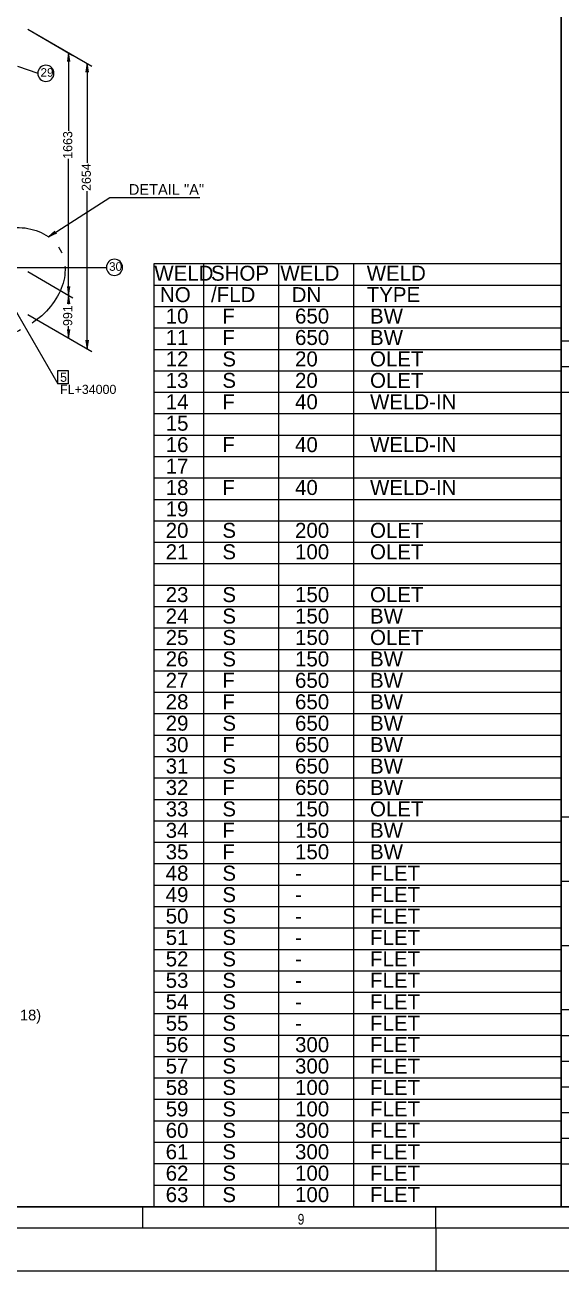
# Model space of a CAD drawing. Extents: x 0 to 846, y 0 to 594.
# Drawn here: x 534.9 to 660, y 0 to 290.8 of the extents above; entities that cross this region are included whole.
import ezdxf

# ---------------------------------------------------------------- set-up
doc = ezdxf.new("R2010")
doc.units = 0
doc.header["$MEASUREMENT"] = 0
doc.linetypes.add('GTCHAIN', pattern=[24, 16, -3.2, 1.6, -3.2])
doc.layers.get('0').update_dxf_attribs({"linetype": 'CONTINUOUS'})
doc.layers.add('G-ANNO-BRDR', color=3, linetype='CONTINUOUS', lineweight=0)
doc.layers.add('G-ANNO-TTLB', color=7, linetype='CONTINUOUS', lineweight=0)
doc.layers.add('GT_1', color=7, linetype='CONTINUOUS')
doc.styles.add('HTX1', font='O8116901', dxfattribs={"width": 1.02})
doc.styles.add('Style-Arial', font='arial.ttf')

# ---------------------------------------------------------------- blocks, each defined once
blk = doc.blocks.new('*U6')
at = {"layer": 'G-ANNO-TTLB', "color": 7, "lineweight": 13, "ltscale": 0.172512}
for p, q in [((0.13683, 0.0025), (0.13683, -0.0025)), ((0.20524, 0.0025), (0.20524, -0.0025))]:
    blk.add_line(p, q, dxfattribs=at)
at = {"layer": 'G-ANNO-TTLB', "color": 7, "lineweight": 13, "insert": (0.17305, -0.00042), "char_height": 0.0025, "attachment_point": 4, "line_spacing_factor": 0.6, "style": 'Style-Arial', "bg_fill": 3, "box_fill_scale": 1.25, "bg_fill_color": 7, "bg_fill_transparency": 0}
blk.add_mtext('\\H1x;\\W0.8;9', dxfattribs=at)
blk = doc.blocks.new('*U4')
at = {"layer": 'G-ANNO-TTLB', "color": 7, "lineweight": 13, "ltscale": 0.172512}
blk.add_blockref('*U6', (0, 0.00476), dxfattribs=at)
blk.add_line((0.20525, 0.00226), (0.20525, -0.00774), dxfattribs=at)
blk = doc.blocks.new('FERFWEFSFSFSDFDS')
at = {"layer": 'G-ANNO-BRDR', "color": 3, "lineweight": 13, "ltscale": 0.172512, "flags": 128}
blk.add_lwpolyline([(0, 594), (841, 594), (841, 0), (0, 0)], close=True, dxfattribs=at)
at = {"layer": 'G-ANNO-TTLB', "color": 7, "linetype": 'Continuous', "lineweight": 13}
blk.add_line((660, 15), (660, 199), dxfattribs=at)
at = {"layer": 'G-ANNO-TTLB', "linetype": 'Continuous', "lineweight": 13}
for p, q in [((660, 106), (831, 106)), ((660, 91), (831, 91))]:
    blk.add_line(p, q, dxfattribs=at)
at = {"layer": 'G-ANNO-TTLB', "color": 7, "lineweight": 13}
for p, q in [((660, 76), (831, 76)), ((660, 61), (831, 61)), ((660, 55), (717.58, 55)), ((660, 49), (717.58, 49)), ((660, 43), (717.58, 43)), ((660, 37), (717.58, 37)), ((660, 31), (717.58, 31)), ((660, 25), (717.58, 25)), ((660, 25), (831, 25)), ((660, 15), (831, 15))]:
    blk.add_line(p, q, dxfattribs=at)
at = {"layer": 'G-ANNO-TTLB', "color": 7, "lineweight": 13, "ltscale": 0.172512, "flags": 128}
for points in [[(15, 584), (836, 584), (836, 10), (15, 10)], [(831, 15), (20, 15), (20, 579), (831, 579)]]:
    blk.add_lwpolyline(points, close=True, dxfattribs=at)
at = {"layer": 'G-ANNO-TTLB', "color": 7, "lineweight": 13, "ltscale": 0.172512, "xscale": 999.9999989091542, "yscale": 999.9999989091542, "zscale": 999.9999989091542}
blk.add_blockref('*U4', (425.5, 7.74), dxfattribs=at)

msp = doc.modelspace()

# ---------------------------------------------------------------- linework, layer by layer
at = {"layer": 'GT_1', "flags": 128}
for points in [[(20, 15), (831, 15), (831, 15), (660, 15), (660, 579), (20, 579), (20, 15)], [(831, 15), (831, 579), (660, 579), (660, 15), (831, 15)]]:
    msp.add_lwpolyline(points, dxfattribs=at)

# ---------------------------------------------------------------- texts
at = {"layer": 'GT_1', "style": 'HTX1', "width": 1.02}
msp.add_text('SAU4001-P011-HAJ-&MFB-03591(07 OF 18)', height=2.5, dxfattribs=at).set_placement((469.7, 58.5))

# ---------------------------------------------------------------- next in the draw order: block references
msp.add_blockref('FERFWEFSFSFSDFDS', (0, 0))

# ---------------------------------------------------------------- next in the draw order: linework, layer by layer
at = {"linetype": 'Continuous'}
msp.add_line((554.73, 250.49), (575.7, 250.49), dxfattribs=at)
for p, q in [((831, 217), (660, 217)), ((831, 211), (660, 211)), ((831, 205), (660, 205))]:
    msp.add_line(p, q)
at = {"color": 6, "linetype": 'GTCHAIN'}
msp.add_ellipse((529.18, 230.57), major_axis=(-13.95, -7.74), ratio=0.745803, dxfattribs=at)
at = {"layer": 'GT_1', "flags": 128}
for points in [[(535.61, 289.79), (546.11, 283.69)], [(535.61, 289.79), (550.51, 281.19)], [(545.41, 282.29), (545.11, 284.29), (544.81, 282.29)], [(545.11, 284.29), (545.11, 266.11)], [(533.21, 281.19), (537.91, 279.49)], [(549.71, 279.79), (549.41, 281.79), (549.11, 279.79)], [(549.41, 281.79), (549.41, 258.61)], [(545.11, 227.71), (545.11, 259.51)], [(540.4, 241.34), (554.73, 250.49)], [(549.41, 215.21), (549.41, 252.01)], [(542.24, 242.17), (540.4, 241.34), (541.92, 242.67)], [(532.91, 234.21), (553.91, 234.21)], [(535.61, 233.21), (546.11, 227.11)], [(535.61, 233.21), (546.11, 227.11)], [(660, 235), (565, 235), (565, 15)], [(576.6, 235), (576.6, 230)], [(594.1, 235), (594.1, 230)], [(611.6, 235), (611.6, 230)], [(660, 230), (565, 230)], [(576.6, 230), (576.6, 225)], [(594.1, 230), (594.1, 225)], [(611.6, 230), (611.6, 225)], [(544.81, 229.71), (545.11, 227.71), (545.41, 229.71)], [(545.41, 225.71), (545.11, 227.71), (544.81, 225.71)], [(545.11, 227.71), (545.11, 225.61)], [(532.11, 225.21), (542.61, 207.01)], [(660, 225), (565, 225)], [(576.6, 225), (576.6, 220)], [(594.1, 225), (594.1, 220)], [(611.6, 225), (611.6, 220)], [(535.61, 223.21), (546.11, 217.11)], [(535.61, 223.21), (550.51, 214.61)], [(544.81, 219.71), (545.11, 217.71), (545.41, 219.71)], [(545.11, 217.71), (545.11, 220.51)], [(660, 220), (565, 220)], [(576.6, 220), (576.6, 215)], [(594.1, 220), (594.1, 215)], [(611.6, 220), (611.6, 215)], [(549.11, 217.21), (549.41, 215.21), (549.71, 217.21)], [(660, 215), (565, 215)], [(576.6, 215), (576.6, 210)], [(594.1, 215), (594.1, 210)], [(611.6, 215), (611.6, 210)], [(542.61, 210.11), (545.01, 210.11), (545.01, 207.01), (542.61, 207.01), (542.61, 210.11)], [(660, 210), (565, 210)], [(576.6, 210), (576.6, 205)], [(594.1, 210), (594.1, 205)], [(611.6, 210), (611.6, 205)], [(660, 205), (565, 205)], [(576.6, 205), (576.6, 200)], [(594.1, 205), (594.1, 200)], [(611.6, 205), (611.6, 200)], [(660, 200), (565, 200)], [(576.6, 200), (576.6, 195)], [(594.1, 200), (594.1, 195)], [(611.6, 200), (611.6, 195)], [(660, 195), (565, 195)], [(576.6, 195), (576.6, 190)], [(594.1, 195), (594.1, 190)], [(611.6, 195), (611.6, 190)], [(660, 190), (565, 190)], [(576.6, 190), (576.6, 185)], [(594.1, 190), (594.1, 185)], [(611.6, 190), (611.6, 185)], [(660, 185), (565, 185)], [(576.6, 185), (576.6, 180)], [(594.1, 185), (594.1, 180)], [(611.6, 185), (611.6, 180)], [(660, 180), (565, 180)], [(576.6, 180), (576.6, 175)], [(594.1, 180), (594.1, 175)], [(611.6, 180), (611.6, 175)], [(660, 175), (565, 175)], [(576.6, 175), (576.6, 170)], [(594.1, 175), (594.1, 170)], [(611.6, 175), (611.6, 170)], [(660, 170), (565, 170)], [(576.6, 170), (576.6, 165)], [(594.1, 170), (594.1, 165)], [(611.6, 170), (611.6, 165)], [(660, 165), (565, 165)], [(576.6, 165), (576.6, 160)], [(594.1, 165), (594.1, 160)], [(611.6, 165), (611.6, 160)], [(660, 160), (565, 160)], [(576.6, 160), (576.6, 155)], [(594.1, 160), (594.1, 155)], [(611.6, 160), (611.6, 155)], [(660, 155), (565, 155)], [(576.6, 155), (576.6, 150)], [(594.1, 155), (594.1, 150)], [(611.6, 155), (611.6, 150)], [(660, 150), (565, 150)], [(576.6, 150), (576.6, 145)], [(594.1, 150), (594.1, 145)], [(611.6, 150), (611.6, 145)], [(660, 145), (565, 145)], [(576.6, 145), (576.6, 140)], [(594.1, 145), (594.1, 140)], [(611.6, 145), (611.6, 140)], [(660, 140), (565, 140)], [(576.6, 140), (576.6, 135)], [(594.1, 140), (594.1, 135)], [(611.6, 140), (611.6, 135)], [(660, 135), (565, 135)], [(576.6, 135), (576.6, 130)], [(594.1, 135), (594.1, 130)], [(611.6, 135), (611.6, 130)], [(660, 130), (565, 130)], [(576.6, 130), (576.6, 125)], [(594.1, 130), (594.1, 125)], [(611.6, 130), (611.6, 125)], [(660, 125), (565, 125)], [(576.6, 125), (576.6, 120)], [(594.1, 125), (594.1, 120)], [(611.6, 125), (611.6, 120)], [(660, 120), (565, 120)], [(576.6, 120), (576.6, 115)], [(594.1, 120), (594.1, 115)], [(611.6, 120), (611.6, 115)], [(660, 115), (565, 115)], [(576.6, 115), (576.6, 15)], [(594.1, 115), (594.1, 15)], [(611.6, 115), (611.6, 15)], [(660, 110), (565, 110)], [(660, 105), (565, 105)], [(660, 100), (565, 100)], [(660, 95), (565, 95)], [(660, 90), (565, 90)], [(660, 85), (565, 85)], [(660, 80), (565, 80)], [(660, 75), (565, 75)], [(660, 70), (565, 70)], [(660, 65), (565, 65)], [(660, 60), (565, 60)], [(660, 55), (565, 55)], [(660, 50), (565, 50)], [(660, 45), (565, 45)], [(660, 40), (565, 40)], [(660, 35), (565, 35)], [(660, 30), (565, 30)], [(660, 25), (565, 25)], [(660, 20), (565, 20)]]:
    msp.add_lwpolyline(points, dxfattribs=at)
for points in [[(541.69, 279.49, 1), (537.91, 279.49, 1), (541.69, 279.49)], [(557.69, 234.21, 1), (553.91, 234.21, 1), (557.69, 234.21)]]:
    msp.add_lwpolyline(points, format="xyb", dxfattribs=at)

# ---------------------------------------------------------------- next in the draw order: texts
at = {"layer": 'GT_1', "style": 'HTX1', "width": 1.02}
for s, height, p in [('29', 2, (538.54, 278.69)), ('30', 2, (554.54, 233.41)), ('WELD', 3.5, (565.1, 231.1)), (' SHOP', 3.5, (577, 231.1)), ('WELD', 3.5, (594.5, 231.1)), ('  WELD', 3.5, (612, 231.1)), (' /FLD', 3.5, (577, 226.1)), (' NO', 3.5, (565.1, 226.1)), ('  DN', 3.5, (594.5, 226.1)), ('  TYPE', 3.5, (612, 226.1)), ('  10', 3.5, (565.1, 221.1)), ('   F', 3.5, (577, 221.1)), ('650', 3.5, (597.93, 221.1)), ('BW', 3.5, (615.43, 221.1)), ('  11', 3.5, (565.1, 216.1)), ('   F', 3.5, (577, 216.1)), ('650', 3.5, (597.93, 216.1)), ('BW', 3.5, (615.43, 216.1)), ('  12', 3.5, (565.1, 211.1)), ('   S', 3.5, (577, 211.1)), ('20', 3.5, (597.93, 211.1)), ('OLET', 3.5, (615.43, 211.1)), ('5', 2.12, (543.11, 207.51)), ('  13', 3.5, (565.1, 206.1)), ('   S', 3.5, (577, 206.1)), ('20', 3.5, (597.93, 206.1)), ('OLET', 3.5, (615.43, 206.1)), ('FL+34000', 2.125, (543.11, 204.68)), ('  14', 3.5, (565.1, 201.1)), ('   F', 3.5, (577, 201.1)), ('40', 3.5, (597.93, 201.1)), ('WELD-IN', 3.5, (615.43, 201.1)), ('  15', 3.5, (565.1, 196.1)), ('  16', 3.5, (565.1, 191.1)), ('   F', 3.5, (577, 191.1)), ('40', 3.5, (597.93, 191.1)), ('WELD-IN', 3.5, (615.43, 191.1)), ('  17', 3.5, (565.1, 186.1)), ('  18', 3.5, (565.1, 181.1)), ('   F', 3.5, (577, 181.1)), ('40', 3.5, (597.93, 181.1)), ('WELD-IN', 3.5, (615.43, 181.1)), ('  19', 3.5, (565.1, 176.1)), ('  20', 3.5, (565.1, 171.1)), ('   S', 3.5, (577, 171.1)), ('200', 3.5, (597.93, 171.1)), ('OLET', 3.5, (615.43, 171.1)), ('  21', 3.5, (565.1, 166.1)), ('   S', 3.5, (577, 166.1)), ('100', 3.5, (597.93, 166.1)), ('OLET', 3.5, (615.43, 166.1)), ('  23', 3.5, (565.1, 156.1)), ('   S', 3.5, (577, 156.1)), ('150', 3.5, (597.93, 156.1)), ('OLET', 3.5, (615.43, 156.1)), ('  24', 3.5, (565.1, 151.1)), ('   S', 3.5, (577, 151.1)), ('150', 3.5, (597.93, 151.1)), ('BW', 3.5, (615.43, 151.1)), ('  25', 3.5, (565.1, 146.1)), ('   S', 3.5, (577, 146.1)), ('150', 3.5, (597.93, 146.1)), ('OLET', 3.5, (615.43, 146.1)), ('  26', 3.5, (565.1, 141.1)), ('   S', 3.5, (577, 141.1)), ('150', 3.5, (597.93, 141.1)), ('BW', 3.5, (615.43, 141.1)), ('  27', 3.5, (565.1, 136.1)), ('   F', 3.5, (577, 136.1)), ('650', 3.5, (597.93, 136.1)), ('BW', 3.5, (615.43, 136.1)), ('  28', 3.5, (565.1, 131.1)), ('   F', 3.5, (577, 131.1)), ('650', 3.5, (597.93, 131.1)), ('BW', 3.5, (615.43, 131.1)), ('  29', 3.5, (565.1, 126.1)), ('   S', 3.5, (577, 126.1)), ('650', 3.5, (597.93, 126.1)), ('BW', 3.5, (615.43, 126.1)), ('  30', 3.5, (565.1, 121.1)), ('   F', 3.5, (577, 121.1)), ('650', 3.5, (597.93, 121.1)), ('BW', 3.5, (615.43, 121.1)), ('  31', 3.5, (565.1, 116.1)), ('   S', 3.5, (577, 116.1)), ('650', 3.5, (597.93, 116.1)), ('BW', 3.5, (615.43, 116.1)), ('  32', 3.5, (565.1, 111.1)), ('   F', 3.5, (577, 111.1)), ('650', 3.5, (597.93, 111.1)), ('BW', 3.5, (615.43, 111.1)), ('  33', 3.5, (565.1, 106.1)), ('   S', 3.5, (577, 106.1)), ('150', 3.5, (597.93, 106.1)), ('OLET', 3.5, (615.43, 106.1)), ('  34', 3.5, (565.1, 101.1)), ('   F', 3.5, (577, 101.1)), ('150', 3.5, (597.93, 101.1)), ('BW', 3.5, (615.43, 101.1)), ('  35', 3.5, (565.1, 96.1)), ('   F', 3.5, (577, 96.1)), ('150', 3.5, (597.93, 96.1)), ('BW', 3.5, (615.43, 96.1)), ('  48', 3.5, (565.1, 91.1)), ('   S', 3.5, (577, 91.1)), ('FLET', 3.5, (615.43, 91.1)), ('-', 3.5, (597.93, 91.1)), ('  49', 3.5, (565.1, 86.1)), ('   S', 3.5, (577, 86.1)), ('-', 3.5, (597.93, 86.1)), ('FLET', 3.5, (615.43, 86.1)), ('  50', 3.5, (565.1, 81.1)), ('   S', 3.5, (577, 81.1)), ('FLET', 3.5, (615.43, 81.1)), ('-', 3.5, (597.93, 81.1)), ('  51', 3.5, (565.1, 76.1)), ('   S', 3.5, (577, 76.1)), ('FLET', 3.5, (615.43, 76.1)), ('-', 3.5, (597.93, 76.1)), ('  52', 3.5, (565.1, 71.1)), ('   S', 3.5, (577, 71.1)), ('FLET', 3.5, (615.43, 71.1)), ('-', 3.5, (597.93, 71.1)), ('  53', 3.5, (565.1, 66.1)), ('   S', 3.5, (577, 66.1)), ('-', 3.5, (597.93, 66.1)), ('FLET', 3.5, (615.43, 66.1)), ('  54', 3.5, (565.1, 61.1)), ('   S', 3.5, (577, 61.1)), ('FLET', 3.5, (615.43, 61.1)), ('-', 3.5, (597.93, 61.1)), ('  55', 3.5, (565.1, 56.1)), ('   S', 3.5, (577, 56.1)), ('FLET', 3.5, (615.43, 56.1)), ('-', 3.5, (597.93, 56.1)), ('  56', 3.5, (565.1, 51.1)), ('   S', 3.5, (577, 51.1)), ('300', 3.5, (597.93, 51.1)), ('FLET', 3.5, (615.43, 51.1)), ('  57', 3.5, (565.1, 46.1)), ('   S', 3.5, (577, 46.1)), ('300', 3.5, (597.93, 46.1)), ('FLET', 3.5, (615.43, 46.1)), ('  58', 3.5, (565.1, 41.1)), ('   S', 3.5, (577, 41.1)), ('100', 3.5, (597.93, 41.1)), ('FLET', 3.5, (615.43, 41.1)), ('  59', 3.5, (565.1, 36.1)), ('   S', 3.5, (577, 36.1)), ('100', 3.5, (597.93, 36.1)), ('FLET', 3.5, (615.43, 36.1)), ('  60', 3.5, (565.1, 31.1)), ('   S', 3.5, (577, 31.1)), ('300', 3.5, (597.93, 31.1)), ('FLET', 3.5, (615.43, 31.1)), ('  61', 3.5, (565.1, 26.1)), ('   S', 3.5, (577, 26.1)), ('300', 3.5, (597.93, 26.1)), ('FLET', 3.5, (615.43, 26.1)), ('  62', 3.5, (565.1, 21.1)), ('   S', 3.5, (577, 21.1)), ('100', 3.5, (597.93, 21.1)), ('FLET', 3.5, (615.43, 21.1)), ('  63', 3.5, (565.1, 16.1)), ('   S', 3.5, (577, 16.1)), ('100', 3.5, (597.93, 16.1)), ('FLET', 3.5, (615.43, 16.1))]:
    msp.add_text(s, height=height, dxfattribs=at).set_placement(p)
for s, p in [('1663', (545.95, 259.55)), ('2654', (550.28, 252.05)), ('991', (545.95, 220.53))]:
    msp.add_text(s, height=2.125, rotation=90, dxfattribs=at).set_placement(p)
at = {"layer": 'GT_1', "color": 2, "style": 'HTX1', "width": 1.02}
msp.add_text('DETAIL "A"', height=2.5, dxfattribs=at).set_placement((559.14, 251.14))

doc.saveas('drawing.dxf')
